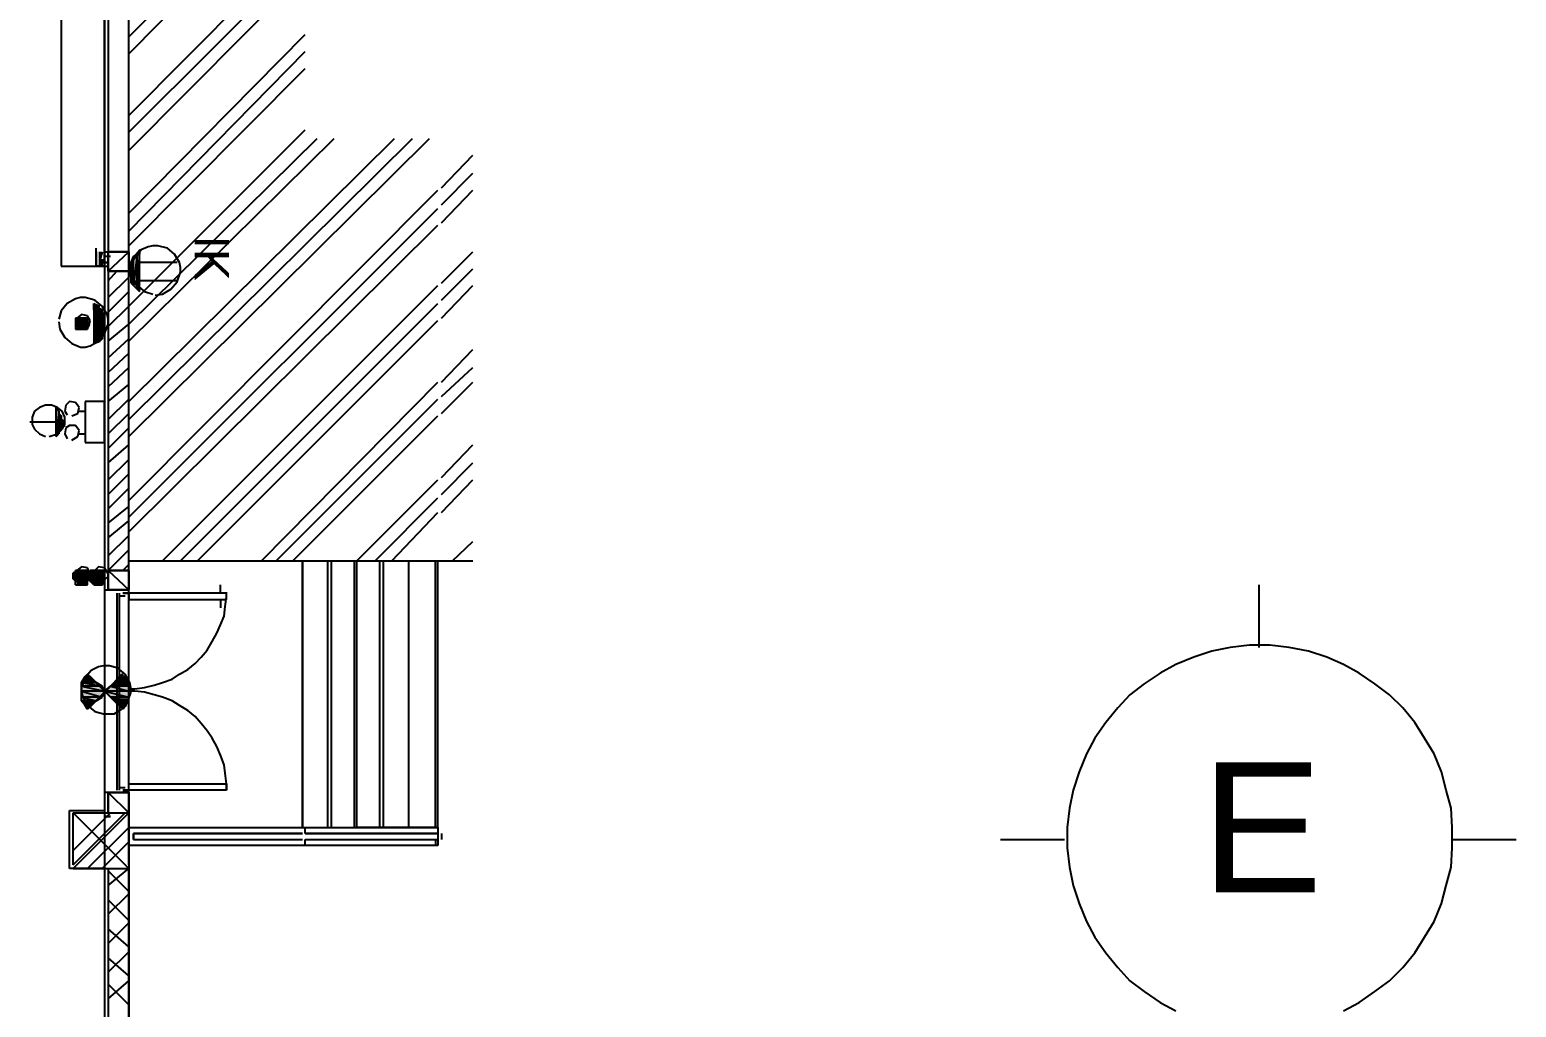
# Model space of a CAD drawing. Header units: millimetres. Extents: x 5 to 415, y 48 to 251.
# Drawn here: x 392.89 to 414.6, y 131.62 to 145.91 of the extents above; entities that cross this region are included whole.
import ezdxf

# ---------------------------------------------------------------- set-up
doc = ezdxf.new("R2010")
doc.units = ezdxf.units.MM
for name, color, linetype in [('H', 7, 'Continuous'), ('P', 7, 'Continuous'), ('T', 7, 'Continuous')]:
    doc.layers.add(name, color=color, linetype=linetype)

msp = doc.modelspace()

# ---------------------------------------------------------------- hatches: boundary and pattern name
at = {"layer": 'H', "linetype": 'Continuous'}
for points in [[(394.511, 142.081), (394.458, 142.117), (394.458, 142.628), (394.511, 142.663), (394.511, 142.081)], [(394.37, 142.275), (394.335, 142.328), (394.335, 142.416), (394.37, 142.452), (394.37, 142.275)], [(394.423, 142.152), (394.37, 142.205), (394.37, 142.487), (394.423, 142.575), (394.423, 142.152)], [(394.458, 142.117), (394.423, 142.152), (394.423, 142.575), (394.458, 142.628), (394.458, 142.117)], [(393.947, 141.817), (393.823, 141.852), (393.823, 141.905), (393.912, 141.852), (393.947, 141.817)], [(393.823, 141.817), (393.823, 141.852), (393.947, 141.817), (393.823, 141.817)], [(393.823, 141.781), (393.823, 141.817), (393.947, 141.817), (393.947, 141.781), (393.823, 141.781)], [(393.577, 141.64), (393.577, 141.693), (393.735, 141.693), (393.735, 141.64), (393.577, 141.64)], [(393.577, 141.605), (393.577, 141.64), (393.735, 141.64), (393.735, 141.605), (393.577, 141.605)], [(393.577, 141.57), (393.577, 141.605), (393.735, 141.605), (393.735, 141.57), (393.577, 141.57)], [(393.577, 141.517), (393.577, 141.57), (393.735, 141.57), (393.735, 141.517), (393.577, 141.517)], [(393.823, 141.693), (393.823, 141.781), (393.947, 141.781), (394, 141.693), (393.823, 141.693)], [(393.823, 141.64), (393.823, 141.693), (394, 141.693), (394, 141.64), (393.823, 141.64)], [(393.823, 141.57), (393.823, 141.64), (394, 141.64), (394, 141.57), (393.823, 141.57)], [(393.823, 141.517), (393.823, 141.57), (394, 141.57), (394, 141.517), (393.823, 141.517)], [(393.823, 141.429), (393.823, 141.517), (394, 141.517), (393.947, 141.429), (393.823, 141.429)], [(393.823, 141.393), (393.823, 141.429), (393.947, 141.429), (393.947, 141.393), (393.823, 141.393)], [(393.823, 141.358), (393.823, 141.393), (393.947, 141.393), (393.912, 141.358), (393.823, 141.358)], [(393.823, 141.305), (393.823, 141.358), (393.912, 141.358), (393.823, 141.305)], [(393.277, 139.965), (393.277, 140.37), (393.312, 140.335), (393.312, 140), (393.277, 139.965)], [(393.312, 140.035), (393.312, 140.3), (393.365, 140.247), (393.365, 140.088), (393.312, 140.035)], [(393.365, 140.088), (393.365, 140.212), (393.4, 140.159), (393.4, 140.123), (393.365, 140.088)], [(393.524, 137.918), (393.524, 137.971), (393.788, 137.971), (393.788, 137.918), (393.524, 137.918)], [(393.524, 137.883), (393.524, 137.918), (393.788, 137.918), (393.788, 137.883), (393.524, 137.883)], [(393.577, 137.848), (393.524, 137.883), (393.788, 137.883), (393.735, 137.848), (393.577, 137.848)], [(393.577, 137.971), (393.577, 138.007), (393.735, 138.007), (393.735, 137.971), (393.577, 137.971)], [(393.788, 137.971), (393.788, 138.007), (394, 138.007), (394, 137.971), (393.788, 137.971)], [(393.788, 137.918), (393.788, 137.971), (394, 137.971), (394, 137.918), (393.788, 137.918)], [(393.788, 137.883), (393.788, 137.918), (394, 137.918), (394, 137.883), (393.788, 137.883)], [(393.788, 137.848), (393.788, 137.883), (394, 137.883), (394, 137.848), (393.788, 137.848)], [(393.577, 137.795), (393.577, 137.848), (393.735, 137.848), (393.735, 137.795), (393.577, 137.795)], [(393.823, 137.795), (393.788, 137.848), (394, 137.848), (393.947, 137.795), (393.823, 137.795)], [(393.665, 136.349), (393.7, 136.437), (393.788, 136.437), (393.876, 136.349), (393.665, 136.349)], [(393.7, 136.437), (393.735, 136.49), (393.788, 136.437), (393.7, 136.437)], [(394.123, 136.349), (394.212, 136.437), (394.3, 136.437), (394.335, 136.349), (394.123, 136.349)], [(394.212, 136.437), (394.247, 136.49), (394.3, 136.437), (394.212, 136.437)], [(393.665, 136.313), (393.665, 136.349), (393.876, 136.349), (393.947, 136.313), (393.665, 136.313)], [(393.665, 136.225), (393.665, 136.313), (393.947, 136.313), (394, 136.225), (393.665, 136.225)], [(393.665, 136.137), (393.665, 136.225), (394, 136.225), (393.947, 136.137), (393.665, 136.137)], [(394, 136.225), (394.088, 136.313), (394.335, 136.313), (394.335, 136.225), (394, 136.225)], [(394.088, 136.137), (394, 136.225), (394.335, 136.225), (394.335, 136.137), (394.088, 136.137)], [(394.088, 136.313), (394.123, 136.349), (394.335, 136.349), (394.335, 136.313), (394.088, 136.313)], [(393.665, 136.102), (393.665, 136.137), (393.947, 136.137), (393.876, 136.102), (393.665, 136.102)], [(393.7, 136.013), (393.665, 136.102), (393.876, 136.102), (393.788, 136.013), (393.7, 136.013)], [(393.735, 135.978), (393.7, 136.013), (393.788, 136.013), (393.735, 135.978)], [(394.123, 136.102), (394.088, 136.137), (394.335, 136.137), (394.335, 136.102), (394.123, 136.102)], [(394.247, 135.978), (394.123, 136.102), (394.3, 136.013), (394.247, 135.978)], [(394.3, 136.013), (394.123, 136.102), (394.335, 136.102), (394.3, 136.013)]]:
    msp.add_hatch(color=256, dxfattribs=at).paths.add_polyline_path(points)

# ---------------------------------------------------------------- linework, layer by layer
at = {"layer": 'P'}
for points in [[(393.982, 218.793), (393.982, 124.46)], [(394.335, 145.803), (398.851, 150.336)], [(394.335, 145.556), (398.851, 150.125)], [(393.982, 142.628), (393.982, 148.978)], [(394.035, 148.978), (394.035, 142.628)], [(394.335, 142.663), (394.335, 148.943)], [(393.347, 147.743), (393.347, 142.452)], [(394.335, 144.657), (396.91, 147.249)], [(394.335, 144.41), (396.91, 146.985)], [(394.335, 144.145), (396.91, 146.738)], [(394.335, 143.228), (396.91, 145.838)], [(394.335, 142.963), (396.91, 145.591)], [(394.335, 142.752), (396.91, 145.344)], [(394.335, 141.87), (396.91, 144.445)], [(394.335, 141.605), (397.087, 144.321)], [(394.335, 140.212), (398.48, 144.321)], [(394.335, 141.358), (397.334, 144.321)], [(394.335, 139.965), (398.727, 144.321)], [(394.335, 140.476), (398.216, 144.321)], [(398.903, 143.598), (399.362, 144.074)], [(398.903, 143.351), (399.362, 143.81)], [(394.335, 139.03), (398.851, 143.563)], [(398.903, 143.087), (399.362, 143.563)], [(394.335, 138.783), (398.851, 143.298)], [(394.335, 138.571), (398.851, 143.051)], [(393.859, 142.452), (393.859, 142.716)], [(393.859, 142.663), (393.859, 142.452)], [(393.859, 142.452), (393.859, 142.663)], [(393.859, 142.452), (393.859, 142.663)], [(393.912, 142.663), (393.912, 142.54)], [(393.912, 142.54), (393.912, 142.663)], [(393.947, 142.663), (393.912, 142.54)], [(393.982, 142.716), (393.982, 142.628)], [(393.982, 142.663), (393.982, 137.724)], [(393.982, 142.663), (394.335, 142.663)], [(394.035, 142.381), (394.035, 142.663)], [(394.035, 142.381), (394.335, 142.663)], [(394.335, 142.663), (394.035, 142.663)], [(394.035, 142.663), (394.035, 142.381)], [(394.335, 142.663), (394.035, 142.663)], [(394.035, 142.381), (394.035, 142.663)], [(394.335, 137.724), (394.335, 142.663)], [(394.335, 142.663), (394.335, 142.381)], [(394.335, 142.381), (394.335, 142.663)], [(394.335, 142.663), (394.335, 142.381)], [(394.494, 142.681), (394.406, 142.575)], [(394.494, 142.681), (394.406, 142.575)], [(394.529, 142.699), (394.441, 142.61)], [(394.494, 142.663), (394.458, 142.117)], [(394.494, 142.663), (394.458, 142.117)], [(394.458, 142.628), (394.494, 142.663)], [(394.617, 142.734), (394.494, 142.681)], [(394.617, 142.734), (394.494, 142.681)], [(394.494, 142.081), (394.494, 142.663)], [(394.494, 142.081), (394.494, 142.663)], [(394.688, 142.752), (394.617, 142.734)], [(394.688, 142.752), (394.617, 142.734)], [(394.758, 142.752), (394.688, 142.752)], [(394.758, 142.752), (394.688, 142.752)], [(394.899, 142.716), (394.758, 142.752)], [(394.899, 142.716), (394.758, 142.752)], [(395.005, 142.628), (394.899, 142.716)], [(395.005, 142.628), (394.899, 142.716)], [(398.903, 142.205), (399.362, 142.663)], [(393.347, 142.452), (394.035, 142.452)], [(393.982, 142.452), (393.859, 142.452)], [(393.859, 142.452), (393.982, 142.452)], [(393.912, 142.593), (393.912, 142.452)], [(393.912, 142.452), (393.912, 142.593)], [(393.982, 142.54), (393.912, 142.54)], [(393.912, 142.54), (393.982, 142.54)], [(393.947, 142.452), (393.947, 142.54)], [(393.947, 142.54), (393.947, 142.452)], [(393.947, 142.505), (394.035, 142.505)], [(394.035, 142.505), (393.947, 142.505)], [(393.982, 142.628), (393.982, 142.54)], [(393.982, 142.54), (393.982, 142.628)], [(394.07, 142.593), (393.982, 142.593)], [(394.035, 142.628), (394.035, 142.505)], [(394.035, 142.505), (394.035, 142.628)], [(394.37, 142.452), (394.335, 142.328)], [(394.37, 142.452), (394.335, 142.328)], [(394.335, 142.416), (394.37, 142.452)], [(394.406, 142.593), (394.37, 142.205)], [(394.406, 142.593), (394.37, 142.205)], [(394.37, 142.505), (394.406, 142.593)], [(394.406, 142.575), (394.37, 142.434)], [(394.406, 142.575), (394.37, 142.434)], [(394.388, 142.522), (394.37, 142.434)], [(394.37, 142.205), (394.37, 142.505)], [(394.37, 142.205), (394.37, 142.505)], [(394.37, 142.505), (394.37, 142.293)], [(394.37, 142.505), (394.37, 142.293)], [(394.37, 142.452), (394.37, 142.505)], [(394.37, 142.293), (394.37, 142.452)], [(394.37, 142.293), (394.37, 142.452)], [(394.441, 142.61), (394.388, 142.522)], [(394.458, 142.628), (394.406, 142.169)], [(394.458, 142.628), (394.406, 142.169)], [(394.406, 142.593), (394.458, 142.628)], [(394.406, 142.169), (394.406, 142.593)], [(394.406, 142.169), (394.406, 142.593)], [(394.458, 142.117), (394.458, 142.628)], [(394.458, 142.117), (394.458, 142.628)], [(395.041, 142.505), (394.494, 142.505)], [(395.076, 142.505), (395.005, 142.628)], [(395.076, 142.505), (395.005, 142.628)], [(395.093, 142.434), (395.076, 142.505)], [(395.093, 142.434), (395.076, 142.505)], [(394.035, 142.24), (394.159, 142.381)], [(394.335, 142.381), (394.035, 142.381)], [(394.035, 142.381), (394.035, 138.007)], [(394.035, 142.381), (394.335, 142.381)], [(394.335, 142.381), (394.035, 142.381)], [(394.035, 141.993), (394.335, 142.293)], [(394.335, 142.328), (394.335, 142.416)], [(394.335, 138.007), (394.335, 142.381)], [(394.335, 142.328), (394.37, 142.293)], [(394.37, 142.434), (394.37, 142.363)], [(394.37, 142.434), (394.37, 142.363)], [(394.37, 142.434), (394.37, 142.346)], [(394.37, 142.363), (394.388, 142.293)], [(394.37, 142.363), (394.388, 142.293)], [(394.37, 142.346), (394.388, 142.258)], [(394.37, 142.293), (394.37, 142.205)], [(394.388, 142.293), (394.458, 142.169)], [(394.388, 142.293), (394.458, 142.169)], [(394.388, 142.258), (394.441, 142.187)], [(395.041, 142.24), (394.494, 142.24)], [(394.952, 142.117), (395.041, 142.222)], [(394.952, 142.117), (395.041, 142.222)], [(395.041, 142.222), (395.093, 142.363)], [(395.041, 142.222), (395.093, 142.363)], [(395.093, 142.363), (395.093, 142.434)], [(395.093, 142.363), (395.093, 142.434)], [(398.903, 141.958), (399.362, 142.416)], [(394.035, 141.781), (394.335, 142.081)], [(394.37, 142.205), (394.406, 142.169)], [(394.406, 142.169), (394.458, 142.117)], [(394.441, 142.187), (394.494, 142.117)], [(394.458, 142.169), (394.564, 142.081)], [(394.458, 142.169), (394.564, 142.081)], [(394.458, 142.117), (394.494, 142.081)], [(394.564, 142.081), (394.688, 142.046)], [(394.564, 142.081), (394.688, 142.046)], [(394.723, 142.028), (394.829, 142.046)], [(394.723, 142.028), (394.829, 142.046)], [(394.829, 138.148), (398.851, 142.169)], [(394.829, 142.046), (394.952, 142.117)], [(394.829, 142.046), (394.952, 142.117)], [(398.903, 141.693), (399.362, 142.169)], [(393.347, 141.799), (393.312, 141.676)], [(393.435, 141.905), (393.347, 141.799)], [(393.559, 141.975), (393.435, 141.905)], [(393.629, 141.993), (393.559, 141.975)], [(393.7, 141.993), (393.629, 141.993)], [(393.841, 141.958), (393.7, 141.993)], [(393.823, 141.87), (393.823, 141.905)], [(393.823, 141.905), (393.912, 141.87)], [(393.823, 141.905), (393.823, 141.323)], [(393.947, 141.817), (393.823, 141.87)], [(393.823, 141.87), (393.947, 141.817)], [(393.912, 141.87), (393.823, 141.87)], [(393.823, 141.817), (393.823, 141.87)], [(393.823, 141.87), (393.947, 141.817)], [(393.947, 141.781), (393.823, 141.817)], [(393.823, 141.817), (393.823, 141.781)], [(393.947, 141.781), (393.823, 141.817)], [(393.823, 141.817), (393.947, 141.817)], [(393.947, 141.817), (393.823, 141.817)], [(393.947, 141.87), (393.841, 141.958)], [(394.018, 141.746), (393.947, 141.87)], [(393.947, 141.817), (393.947, 141.781)], [(394.035, 141.57), (394.335, 141.87)], [(395.093, 138.148), (398.851, 141.905)], [(393.312, 141.64), (393.33, 141.534)], [(393.735, 141.658), (393.559, 141.693)], [(393.559, 141.693), (393.559, 141.658)], [(393.735, 141.658), (393.559, 141.693)], [(393.559, 141.693), (393.735, 141.693)], [(393.559, 141.693), (393.735, 141.693)], [(393.612, 141.693), (393.559, 141.693)], [(393.735, 141.605), (393.559, 141.658)], [(393.559, 141.658), (393.559, 141.605)], [(393.735, 141.605), (393.559, 141.658)], [(393.559, 141.658), (393.735, 141.658)], [(393.559, 141.658), (393.735, 141.658)], [(393.735, 141.658), (393.559, 141.658)], [(393.559, 141.658), (393.559, 141.658)], [(393.735, 141.658), (393.559, 141.658)], [(393.559, 141.658), (393.559, 141.658)], [(393.559, 141.658), (393.735, 141.658)], [(393.559, 141.658), (393.735, 141.658)], [(393.735, 141.658), (393.559, 141.658)], [(393.559, 141.658), (393.735, 141.658)], [(393.735, 141.658), (393.559, 141.658)], [(393.559, 141.658), (393.559, 141.658)], [(393.559, 141.658), (393.735, 141.658)], [(393.559, 141.64), (393.612, 141.552)], [(393.735, 141.57), (393.559, 141.605)], [(393.559, 141.605), (393.559, 141.57)], [(393.735, 141.57), (393.559, 141.605)], [(393.559, 141.605), (393.735, 141.605)], [(393.559, 141.605), (393.735, 141.605)], [(393.735, 141.605), (393.559, 141.605)], [(393.559, 141.605), (393.559, 141.605)], [(393.735, 141.605), (393.559, 141.605)], [(393.559, 141.605), (393.559, 141.605)], [(393.559, 141.605), (393.735, 141.605)], [(393.559, 141.605), (393.735, 141.605)], [(393.735, 141.534), (393.559, 141.57)], [(393.559, 141.57), (393.559, 141.534)], [(393.735, 141.534), (393.559, 141.57)], [(393.559, 141.57), (393.735, 141.57)], [(393.559, 141.57), (393.735, 141.57)], [(393.735, 141.57), (393.559, 141.57)], [(393.559, 141.57), (393.559, 141.57)], [(393.735, 141.57), (393.559, 141.57)], [(393.559, 141.57), (393.559, 141.57)], [(393.559, 141.57), (393.735, 141.57)], [(393.559, 141.57), (393.735, 141.57)], [(393.735, 141.57), (393.559, 141.57)], [(393.559, 141.57), (393.735, 141.57)], [(393.735, 141.57), (393.559, 141.57)], [(393.559, 141.57), (393.559, 141.57)], [(393.559, 141.57), (393.735, 141.57)], [(393.647, 141.746), (393.577, 141.693)], [(393.735, 141.693), (393.612, 141.693)], [(393.735, 141.693), (393.612, 141.693)], [(393.612, 141.693), (393.7, 141.693)], [(393.612, 141.693), (393.7, 141.693)], [(393.7, 141.693), (393.612, 141.693)], [(393.612, 141.693), (393.612, 141.693)], [(393.7, 141.693), (393.612, 141.693)], [(393.612, 141.693), (393.612, 141.693)], [(393.612, 141.693), (393.7, 141.693)], [(393.612, 141.693), (393.7, 141.693)], [(393.647, 141.693), (393.612, 141.693)], [(393.735, 141.728), (393.647, 141.746)], [(393.7, 141.693), (393.647, 141.693)], [(393.7, 141.693), (393.647, 141.693)], [(393.647, 141.693), (393.7, 141.693)], [(393.647, 141.693), (393.647, 141.693)], [(393.647, 141.693), (393.647, 141.693)], [(393.7, 141.693), (393.735, 141.693)], [(393.7, 141.534), (393.753, 141.57)], [(393.771, 141.658), (393.735, 141.728)], [(393.735, 141.693), (393.735, 141.658)], [(393.735, 141.658), (393.735, 141.605)], [(393.735, 141.605), (393.735, 141.57)], [(393.735, 141.57), (393.735, 141.534)], [(393.753, 141.57), (393.771, 141.658)], [(393.982, 141.693), (393.823, 141.781)], [(393.823, 141.781), (393.823, 141.693)], [(393.982, 141.693), (393.823, 141.781)], [(393.823, 141.781), (393.947, 141.781)], [(393.823, 141.781), (393.947, 141.781)], [(393.982, 141.658), (393.823, 141.693)], [(393.823, 141.693), (393.823, 141.658)], [(393.982, 141.658), (393.823, 141.693)], [(393.823, 141.693), (393.982, 141.693)], [(393.823, 141.693), (393.982, 141.693)], [(393.982, 141.57), (393.823, 141.658)], [(393.823, 141.658), (393.823, 141.57)], [(393.982, 141.57), (393.823, 141.658)], [(393.823, 141.658), (393.982, 141.658)], [(393.823, 141.658), (393.982, 141.658)], [(393.982, 141.534), (393.823, 141.57)], [(393.823, 141.57), (393.823, 141.534)], [(393.982, 141.534), (393.823, 141.57)], [(393.823, 141.57), (393.982, 141.57)], [(393.823, 141.57), (393.982, 141.57)], [(393.947, 141.781), (393.982, 141.693)], [(393.982, 141.693), (393.982, 141.658)], [(393.982, 141.658), (393.982, 141.57)], [(393.982, 141.464), (394.035, 141.605)], [(393.982, 141.57), (393.982, 141.534)], [(394.035, 141.676), (394.018, 141.746)], [(394.035, 141.605), (394.035, 141.676)], [(394.035, 141.358), (394.335, 141.605)], [(395.34, 138.148), (398.851, 141.658)], [(393.33, 141.534), (393.4, 141.411)], [(393.4, 141.411), (393.506, 141.323)], [(393.7, 141.534), (393.559, 141.534)], [(393.559, 141.534), (393.612, 141.534)], [(393.7, 141.534), (393.559, 141.534)], [(393.559, 141.534), (393.735, 141.534)], [(393.559, 141.534), (393.735, 141.534)], [(393.612, 141.552), (393.7, 141.534)], [(393.612, 141.534), (393.612, 141.534)], [(393.612, 141.534), (393.612, 141.534)], [(393.612, 141.534), (393.7, 141.534)], [(393.7, 141.534), (393.612, 141.534)], [(393.612, 141.534), (393.612, 141.534)], [(393.7, 141.534), (393.612, 141.534)], [(393.612, 141.534), (393.612, 141.534)], [(393.612, 141.534), (393.7, 141.534)], [(393.612, 141.534), (393.7, 141.534)], [(393.647, 141.534), (393.647, 141.534)], [(393.647, 141.534), (393.647, 141.534)], [(393.647, 141.534), (393.7, 141.534)], [(393.7, 141.534), (393.647, 141.534)], [(393.735, 141.534), (393.7, 141.534)], [(393.771, 141.288), (393.894, 141.358)], [(393.947, 141.446), (393.823, 141.534)], [(393.823, 141.534), (393.823, 141.446)], [(393.947, 141.446), (393.823, 141.534)], [(393.823, 141.534), (393.982, 141.534)], [(393.823, 141.534), (393.982, 141.534)], [(393.947, 141.393), (393.823, 141.446)], [(393.823, 141.446), (393.823, 141.393)], [(393.947, 141.393), (393.823, 141.446)], [(393.823, 141.446), (393.947, 141.446)], [(393.823, 141.446), (393.947, 141.446)], [(393.912, 141.358), (393.823, 141.393)], [(393.823, 141.393), (393.823, 141.358)], [(393.912, 141.358), (393.823, 141.393)], [(393.823, 141.393), (393.947, 141.393)], [(393.823, 141.393), (393.947, 141.393)], [(393.823, 141.323), (393.912, 141.358)], [(393.912, 141.358), (393.823, 141.323)], [(393.823, 141.358), (393.912, 141.358)], [(393.894, 141.358), (393.982, 141.464)], [(393.947, 141.393), (393.912, 141.358)], [(393.982, 141.534), (393.947, 141.446)], [(393.947, 141.446), (393.947, 141.393)], [(394.035, 141.111), (394.335, 141.393)], [(393.506, 141.323), (393.629, 141.27)], [(393.629, 141.27), (393.7, 141.27)], [(393.7, 141.27), (393.771, 141.288)], [(394.035, 140.899), (394.335, 141.182)], [(398.903, 140.758), (399.362, 141.235)], [(394.035, 140.688), (394.335, 140.97)], [(398.903, 140.547), (399.362, 140.97)], [(394.035, 140.476), (394.335, 140.723)], [(396.275, 138.148), (398.851, 140.758)], [(398.903, 140.3), (399.362, 140.758)], [(394.035, 140.212), (394.335, 140.511)], [(396.487, 138.148), (398.851, 140.511)], [(392.959, 140.335), (392.924, 140.247)], [(392.959, 140.335), (392.924, 140.247)], [(393.03, 140.388), (392.959, 140.335)], [(393.03, 140.388), (392.959, 140.335)], [(393.118, 140.423), (393.03, 140.388)], [(393.118, 140.423), (393.03, 140.388)], [(393.206, 140.423), (393.118, 140.423)], [(393.206, 140.423), (393.118, 140.423)], [(393.294, 140.388), (393.206, 140.423)], [(393.294, 140.388), (393.206, 140.423)], [(393.277, 139.965), (393.277, 140.388)], [(393.277, 140.388), (393.312, 140.335)], [(393.312, 140.335), (393.277, 139.965)], [(393.312, 140.335), (393.277, 139.965)], [(393.365, 140.335), (393.294, 140.388)], [(393.365, 140.335), (393.294, 140.388)], [(393.312, 140), (393.312, 140.335)], [(393.312, 140.335), (393.312, 140.3)], [(393.312, 140), (393.312, 140.335)], [(393.312, 140.053), (393.312, 140.3)], [(393.312, 140.3), (393.347, 140.264)], [(393.312, 140.053), (393.312, 140.3)], [(393.312, 140.3), (393.312, 140)], [(393.312, 140.3), (393.312, 140)], [(393.4, 140.247), (393.365, 140.335)], [(393.4, 140.247), (393.365, 140.335)], [(393.418, 140.423), (393.4, 140.335)], [(393.4, 140.335), (393.435, 140.282)], [(393.471, 140.476), (393.418, 140.423)], [(393.559, 140.458), (393.471, 140.476)], [(393.506, 140.264), (393.594, 140.3)], [(393.612, 140.388), (393.559, 140.458)], [(393.594, 140.3), (393.612, 140.388)], [(393.612, 140.335), (393.7, 140.335)], [(393.7, 140.476), (393.7, 139.876)], [(393.982, 140.476), (393.7, 140.476)], [(393.982, 139.876), (393.982, 140.476)], [(394.035, 140), (394.335, 140.3)], [(392.889, 140.176), (393.4, 140.176)], [(392.924, 140.247), (392.924, 140.141)], [(392.924, 140.247), (392.924, 140.141)], [(392.924, 140.141), (392.959, 140.07)], [(392.924, 140.141), (392.959, 140.07)], [(392.959, 140.07), (393.03, 140)], [(392.959, 140.07), (393.03, 140)], [(393.294, 140), (393.365, 140.07)], [(393.294, 140), (393.365, 140.07)], [(393.347, 140.264), (393.312, 140.053)], [(393.347, 140.264), (393.312, 140.053)], [(393.312, 140.053), (393.347, 140.088)], [(393.312, 140), (393.312, 140.053)], [(393.347, 140.212), (393.347, 140.264)], [(393.347, 140.264), (393.347, 140.088)], [(393.347, 140.088), (393.347, 140.264)], [(393.347, 140.088), (393.347, 140.212)], [(393.347, 140.212), (393.4, 140.176)], [(393.347, 140.088), (393.347, 140.212)], [(393.347, 140.212), (393.347, 140.088)], [(393.347, 140.088), (393.347, 140.212)], [(393.4, 140.176), (393.347, 140.088)], [(393.4, 140.123), (393.347, 140.088)], [(393.347, 140.088), (393.4, 140.123)], [(393.347, 140.088), (393.347, 140.088)], [(393.365, 140.07), (393.4, 140.141)], [(393.365, 140.07), (393.4, 140.141)], [(393.4, 140.141), (393.4, 140.247)], [(393.4, 140.141), (393.4, 140.247)], [(393.418, 140.088), (393.4, 140)], [(393.471, 140.123), (393.418, 140.088)], [(393.559, 140.123), (393.471, 140.123)], [(393.612, 140.053), (393.559, 140.123)], [(393.594, 139.965), (393.612, 140.053)], [(394.035, 139.788), (394.335, 140.088)], [(396.734, 138.148), (398.851, 140.264)], [(393.03, 140), (393.118, 139.965)], [(393.03, 140), (393.118, 139.965)], [(393.171, 139.965), (393.294, 140)], [(393.171, 139.965), (393.294, 140)], [(393.277, 139.965), (393.312, 140)], [(393.4, 140), (393.435, 139.929)], [(393.506, 139.912), (393.594, 139.965)], [(393.612, 140), (393.7, 140)], [(393.7, 139.876), (393.982, 139.876)], [(394.035, 139.577), (394.335, 139.841)], [(398.903, 139.365), (399.362, 139.841)], [(394.035, 139.33), (394.335, 139.629)], [(394.035, 139.118), (394.335, 139.418)], [(398.903, 139.118), (399.362, 139.577)], [(394.035, 138.906), (394.335, 139.206)], [(397.669, 138.148), (398.851, 139.33)], [(398.903, 138.853), (399.362, 139.33)], [(397.933, 138.148), (398.851, 139.065)], [(394.035, 138.695), (394.335, 138.942)], [(398.18, 138.148), (398.851, 138.853)], [(394.035, 138.483), (394.335, 138.73)], [(394.035, 138.218), (394.335, 138.518)], [(399.062, 138.148), (399.362, 138.43)], [(394.035, 138.007), (394.335, 138.307)], [(394.247, 138.007), (394.335, 138.095)], [(394.335, 138.148), (399.362, 138.148)], [(396.875, 138.148), (396.875, 134.25)], [(396.875, 134.25), (396.875, 138.148)], [(397.245, 134.25), (397.245, 138.148)], [(397.298, 134.25), (397.298, 138.148)], [(397.633, 134.25), (397.633, 138.148)], [(397.669, 134.25), (397.669, 138.148)], [(398.004, 134.25), (398.004, 138.148)], [(398.057, 134.25), (398.057, 138.148)], [(398.427, 134.25), (398.427, 138.148)], [(398.427, 134.25), (398.427, 138.148)], [(398.815, 134.25), (398.815, 138.148)], [(398.851, 134.25), (398.851, 138.148)], [(393.771, 137.971), (393.524, 137.971)], [(393.524, 137.971), (393.559, 137.971)], [(393.771, 137.971), (393.524, 137.971)], [(393.524, 137.971), (393.771, 137.936)], [(393.524, 137.971), (393.771, 137.936)], [(393.524, 137.936), (393.524, 137.971)], [(393.771, 137.936), (393.524, 137.936)], [(393.771, 137.936), (393.524, 137.936)], [(393.524, 137.936), (393.771, 137.936)], [(393.524, 137.936), (393.771, 137.936)], [(393.771, 137.936), (393.524, 137.936)], [(393.771, 137.936), (393.524, 137.936)], [(393.524, 137.936), (393.771, 137.883)], [(393.524, 137.936), (393.771, 137.883)], [(393.524, 137.883), (393.524, 137.936)], [(393.771, 137.883), (393.524, 137.883)], [(393.771, 137.883), (393.524, 137.883)], [(393.524, 137.883), (393.771, 137.883)], [(393.524, 137.883), (393.771, 137.883)], [(393.771, 137.883), (393.524, 137.883)], [(393.771, 137.883), (393.524, 137.883)], [(393.524, 137.883), (393.735, 137.848)], [(393.524, 137.883), (393.735, 137.848)], [(393.559, 137.848), (393.524, 137.883)], [(393.577, 138.007), (393.559, 137.936)], [(393.735, 138.007), (393.559, 138.007)], [(393.559, 138.007), (393.612, 138.007)], [(393.735, 138.007), (393.559, 138.007)], [(393.559, 138.007), (393.735, 138.007)], [(393.559, 138.007), (393.735, 138.007)], [(393.735, 138.007), (393.559, 138.007)], [(393.735, 138.007), (393.559, 138.007)], [(393.559, 138.007), (393.735, 137.971)], [(393.559, 138.007), (393.735, 137.971)], [(393.559, 137.971), (393.559, 138.007)], [(393.735, 137.971), (393.559, 137.971)], [(393.735, 137.971), (393.559, 137.971)], [(393.559, 137.971), (393.771, 137.971)], [(393.559, 137.971), (393.771, 137.971)], [(393.559, 137.936), (393.612, 137.866)], [(393.647, 138.06), (393.577, 138.007)], [(393.647, 138.007), (393.612, 138.007)], [(393.612, 138.007), (393.647, 138.007)], [(393.7, 138.007), (393.612, 138.007)], [(393.612, 138.007), (393.7, 138.007)], [(393.612, 138.007), (393.7, 138.007)], [(393.7, 138.007), (393.612, 138.007)], [(393.7, 138.007), (393.612, 138.007)], [(393.612, 138.007), (393.735, 138.007)], [(393.612, 138.007), (393.735, 138.007)], [(393.735, 138.042), (393.647, 138.06)], [(393.7, 138.007), (393.7, 138.007)], [(393.7, 138.007), (393.7, 138.007)], [(393.7, 138.007), (393.7, 138.007)], [(393.7, 138.007), (393.7, 138.007)], [(393.735, 138.007), (393.7, 138.007)], [(393.7, 137.848), (393.753, 137.901)], [(393.771, 137.954), (393.735, 138.042)], [(393.735, 138.007), (393.735, 138.007)], [(393.735, 138.007), (393.735, 138.007)], [(393.735, 137.971), (393.735, 138.007)], [(393.771, 137.971), (393.735, 137.971)], [(393.735, 137.848), (393.771, 137.883)], [(393.982, 138.007), (393.771, 138.007)], [(393.771, 138.007), (393.823, 138.007)], [(393.982, 138.007), (393.771, 138.007)], [(393.771, 138.007), (393.982, 137.971)], [(393.771, 138.007), (393.982, 137.971)], [(393.771, 137.971), (393.771, 138.007)], [(393.982, 137.971), (393.771, 137.971)], [(393.982, 137.971), (393.771, 137.971)], [(393.771, 137.971), (393.982, 137.971)], [(393.771, 137.971), (393.982, 137.971)], [(393.982, 137.971), (393.771, 137.971)], [(393.982, 137.971), (393.771, 137.971)], [(393.771, 137.971), (393.982, 137.936)], [(393.771, 137.971), (393.982, 137.936)], [(393.771, 137.936), (393.771, 137.971)], [(393.771, 137.936), (393.771, 137.971)], [(393.982, 137.936), (393.771, 137.936)], [(393.982, 137.936), (393.771, 137.936)], [(393.771, 137.936), (393.982, 137.936)], [(393.771, 137.936), (393.982, 137.936)], [(393.982, 137.936), (393.771, 137.936)], [(393.982, 137.936), (393.771, 137.936)], [(393.771, 137.936), (393.982, 137.883)], [(393.771, 137.936), (393.982, 137.883)], [(393.771, 137.883), (393.771, 137.936)], [(393.771, 137.936), (393.771, 137.936)], [(393.771, 137.936), (393.771, 137.936)], [(393.771, 137.883), (393.771, 137.936)], [(393.982, 137.883), (393.771, 137.883)], [(393.982, 137.883), (393.771, 137.883)], [(393.771, 137.883), (393.982, 137.883)], [(393.771, 137.883), (393.982, 137.883)], [(393.982, 137.883), (393.771, 137.883)], [(393.982, 137.883), (393.771, 137.883)], [(393.771, 137.883), (393.982, 137.848)], [(393.771, 137.883), (393.982, 137.848)], [(393.771, 137.848), (393.771, 137.883)], [(393.771, 137.883), (393.771, 137.883)], [(393.771, 137.883), (393.771, 137.883)], [(393.841, 138.007), (393.823, 137.936)], [(393.947, 138.007), (393.823, 138.007)], [(393.823, 138.007), (393.859, 138.007)], [(393.947, 138.007), (393.823, 138.007)], [(393.823, 138.007), (393.947, 138.007)], [(393.823, 138.007), (393.947, 138.007)], [(393.947, 138.007), (393.823, 138.007)], [(393.947, 138.007), (393.823, 138.007)], [(393.823, 138.007), (393.982, 138.007)], [(393.823, 138.007), (393.982, 138.007)], [(393.823, 137.936), (393.859, 137.866)], [(393.894, 138.06), (393.841, 138.007)], [(393.859, 138.007), (393.912, 138.007)], [(393.912, 138.007), (393.859, 138.007)], [(393.912, 138.007), (393.859, 138.007)], [(393.859, 138.007), (393.912, 138.007)], [(393.859, 138.007), (393.947, 138.007)], [(393.982, 138.042), (393.894, 138.06)], [(393.912, 138.007), (393.947, 138.007)], [(393.947, 138.007), (393.912, 138.007)], [(393.947, 138.007), (393.947, 138.007)], [(393.947, 138.007), (393.947, 138.007)], [(393.982, 138.007), (393.947, 138.007)], [(393.947, 137.848), (394.018, 137.901)], [(394.035, 137.954), (393.982, 138.042)], [(393.982, 137.971), (393.982, 138.007)], [(393.982, 137.971), (393.982, 137.971)], [(393.982, 137.971), (393.982, 137.971)], [(393.982, 137.936), (393.982, 137.971)], [(393.982, 137.936), (393.982, 137.936)], [(393.982, 137.936), (393.982, 137.936)], [(393.982, 137.883), (393.982, 137.936)], [(393.982, 137.883), (393.982, 137.883)], [(393.982, 137.883), (393.982, 137.883)], [(393.982, 137.848), (393.982, 137.883)], [(394.035, 137.724), (394.035, 138.007)], [(394.035, 138.007), (394.335, 138.007)], [(394.035, 138.007), (394.335, 137.724)], [(394.035, 137.724), (394.035, 138.007)], [(394.035, 138.007), (394.335, 138.007)], [(394.035, 138.007), (394.035, 137.724)], [(394.335, 138.007), (394.035, 138.007)], [(394.335, 138.007), (394.335, 137.724)], [(394.335, 138.007), (394.335, 137.724)], [(394.335, 137.724), (394.335, 138.007)], [(393.735, 137.848), (393.559, 137.848)], [(393.735, 137.848), (393.559, 137.848)], [(393.559, 137.848), (393.735, 137.848)], [(393.559, 137.848), (393.735, 137.848)], [(393.735, 137.848), (393.559, 137.848)], [(393.735, 137.848), (393.559, 137.848)], [(393.559, 137.848), (393.735, 137.795)], [(393.559, 137.848), (393.735, 137.795)], [(393.559, 137.795), (393.559, 137.848)], [(393.735, 137.795), (393.559, 137.795)], [(393.735, 137.795), (393.559, 137.795)], [(393.559, 137.795), (393.7, 137.795)], [(393.559, 137.795), (393.7, 137.795)], [(393.612, 137.795), (393.559, 137.795)], [(393.612, 137.866), (393.7, 137.848)], [(393.7, 137.795), (393.612, 137.795)], [(393.7, 137.795), (393.612, 137.795)], [(393.612, 137.795), (393.7, 137.795)], [(393.612, 137.795), (393.7, 137.795)], [(393.7, 137.795), (393.612, 137.795)], [(393.647, 137.795), (393.612, 137.795)], [(393.612, 137.795), (393.647, 137.795)], [(393.647, 137.795), (393.7, 137.795)], [(393.7, 137.795), (393.647, 137.795)], [(393.7, 137.795), (393.735, 137.795)], [(393.7, 137.795), (393.7, 137.795)], [(393.7, 137.795), (393.7, 137.795)], [(393.735, 137.848), (393.735, 137.848)], [(393.735, 137.848), (393.735, 137.848)], [(393.735, 137.795), (393.735, 137.848)], [(393.982, 137.848), (393.771, 137.848)], [(393.982, 137.848), (393.771, 137.848)], [(393.771, 137.848), (393.982, 137.848)], [(393.771, 137.848), (393.982, 137.848)], [(393.982, 137.848), (393.771, 137.848)], [(393.982, 137.848), (393.771, 137.848)], [(393.771, 137.848), (393.947, 137.795)], [(393.771, 137.848), (393.947, 137.795)], [(393.823, 137.795), (393.771, 137.848)], [(393.947, 137.795), (393.823, 137.795)], [(393.947, 137.795), (393.823, 137.795)], [(393.823, 137.795), (393.947, 137.795)], [(393.823, 137.795), (393.947, 137.795)], [(393.947, 137.795), (393.823, 137.795)], [(393.947, 137.795), (393.823, 137.795)], [(393.823, 137.795), (393.912, 137.795)], [(393.823, 137.795), (393.912, 137.795)], [(393.859, 137.795), (393.823, 137.795)], [(393.859, 137.866), (393.947, 137.848)], [(393.912, 137.795), (393.859, 137.795)], [(393.859, 137.795), (393.912, 137.795)], [(393.912, 137.795), (393.859, 137.795)], [(393.912, 137.795), (393.947, 137.795)], [(393.912, 137.795), (393.912, 137.795)], [(393.912, 137.795), (393.912, 137.795)], [(393.947, 137.795), (393.982, 137.848)], [(393.947, 137.795), (393.947, 137.795)], [(393.947, 137.795), (393.947, 137.795)], [(393.982, 137.848), (393.982, 137.848)], [(393.982, 137.848), (393.982, 137.848)], [(393.982, 137.724), (394.335, 137.724)], [(394.335, 137.724), (394.035, 137.724)], [(394.335, 137.724), (394.035, 137.724)], [(394.159, 137.724), (394.335, 137.724)], [(394.335, 137.724), (394.159, 137.724)], [(394.159, 137.672), (394.159, 134.796)], [(394.194, 137.672), (394.194, 134.796)], [(394.335, 137.672), (394.247, 137.672)], [(394.247, 137.672), (394.335, 137.672)], [(394.335, 134.761), (394.335, 137.724)], [(394.335, 134.761), (394.335, 137.724)], [(395.764, 137.672), (394.335, 137.672)], [(394.335, 137.672), (394.335, 137.583)], [(395.676, 137.672), (395.676, 137.795)], [(395.764, 137.619), (395.764, 137.689)], [(395.764, 137.583), (395.764, 137.672)], [(410.845, 136.878), (410.845, 137.795)], [(394.194, 137.636), (394.282, 137.636)], [(394.335, 137.583), (395.764, 137.583)], [(395.676, 137.583), (395.676, 137.46)], [(395.728, 137.336), (395.746, 137.478)], [(395.746, 137.478), (395.764, 137.619)], [(395.676, 137.213), (395.728, 137.336)], [(395.552, 136.966), (395.623, 137.089)], [(395.623, 137.089), (395.676, 137.213)], [(395.393, 136.737), (395.482, 136.843)], [(395.482, 136.843), (395.552, 136.966)], [(410.157, 136.825), (409.893, 136.737)], [(410.422, 136.878), (410.157, 136.825)], [(410.704, 136.913), (410.422, 136.878)], [(410.863, 136.913), (410.704, 136.913)], [(411.004, 136.913), (410.863, 136.913)], [(411.286, 136.878), (411.004, 136.913)], [(411.568, 136.825), (411.286, 136.878)], [(411.833, 136.737), (411.568, 136.825)], [(393.894, 136.596), (393.788, 136.543)], [(393.965, 136.613), (393.894, 136.596)], [(394.053, 136.613), (393.965, 136.613)], [(394.176, 136.578), (394.053, 136.613)], [(394.282, 136.49), (394.176, 136.578)], [(395.199, 136.56), (395.305, 136.648)], [(395.305, 136.648), (395.393, 136.737)], [(409.628, 136.631), (409.399, 136.507)], [(409.893, 136.737), (409.628, 136.631)], [(412.08, 136.631), (411.833, 136.737)], [(412.309, 136.507), (412.08, 136.631)], [(393.647, 136.366), (393.7, 136.454)], [(393.7, 136.437), (393.647, 136.296)], [(393.859, 136.366), (393.647, 136.366)], [(393.859, 136.366), (393.647, 136.366)], [(393.647, 136.366), (393.947, 136.313)], [(393.647, 136.366), (393.947, 136.313)], [(393.647, 136.313), (393.647, 136.366)], [(393.788, 136.543), (393.7, 136.437)], [(393.735, 136.49), (393.7, 136.454)], [(393.7, 136.454), (393.735, 136.49)], [(393.771, 136.454), (393.7, 136.454)], [(393.7, 136.454), (393.859, 136.366)], [(393.7, 136.454), (393.859, 136.366)], [(394.247, 135.978), (393.735, 136.49)], [(393.735, 135.978), (394.247, 136.49)], [(393.859, 136.366), (393.771, 136.454)], [(393.947, 136.313), (393.859, 136.366)], [(394.07, 136.313), (394.123, 136.366)], [(394.123, 136.366), (394.194, 136.454)], [(394.335, 136.366), (394.123, 136.366)], [(394.335, 136.366), (394.123, 136.366)], [(394.123, 136.366), (394.335, 136.313)], [(394.123, 136.366), (394.335, 136.313)], [(394.247, 136.49), (394.194, 136.454)], [(394.194, 136.454), (394.247, 136.49)], [(394.282, 136.454), (394.194, 136.454)], [(394.194, 136.454), (394.335, 136.366)], [(394.194, 136.454), (394.335, 136.366)], [(394.353, 136.366), (394.282, 136.49)], [(394.335, 136.366), (394.282, 136.454)], [(394.335, 136.313), (394.335, 136.366)], [(394.37, 136.26), (394.353, 136.366)], [(394.705, 136.331), (394.829, 136.366)], [(394.829, 136.366), (394.97, 136.419)], [(394.97, 136.419), (395.076, 136.49)], [(395.076, 136.49), (395.199, 136.56)], [(409.399, 136.507), (409.169, 136.349)], [(412.538, 136.349), (412.309, 136.507)], [(393.947, 136.313), (393.647, 136.313)], [(393.947, 136.313), (393.647, 136.313)], [(393.647, 136.313), (393.982, 136.243)], [(393.647, 136.313), (393.982, 136.243)], [(393.647, 136.243), (393.647, 136.313)], [(393.647, 136.296), (393.647, 136.225)], [(393.982, 136.243), (393.647, 136.243)], [(393.982, 136.243), (393.647, 136.243)], [(393.647, 136.243), (393.947, 136.155)], [(393.647, 136.243), (393.947, 136.155)], [(393.647, 136.155), (393.647, 136.243)], [(393.647, 136.225), (393.665, 136.155)], [(393.947, 136.155), (393.647, 136.155)], [(393.947, 136.155), (393.647, 136.155)], [(393.647, 136.155), (393.859, 136.102)], [(393.647, 136.155), (393.859, 136.102)], [(393.647, 136.102), (393.647, 136.155)], [(393.665, 136.155), (393.735, 136.031)], [(393.859, 136.102), (393.947, 136.155)], [(393.982, 136.243), (393.947, 136.313)], [(393.947, 136.155), (393.982, 136.243)], [(393.982, 136.243), (394.07, 136.313)], [(394.335, 136.243), (393.982, 136.243)], [(394.335, 136.243), (393.982, 136.243)], [(393.982, 136.243), (394.335, 136.155)], [(393.982, 136.243), (394.335, 136.155)], [(394.07, 136.155), (393.982, 136.243)], [(394.335, 136.313), (394.07, 136.313)], [(394.335, 136.313), (394.07, 136.313)], [(394.07, 136.313), (394.335, 136.243)], [(394.07, 136.313), (394.335, 136.243)], [(394.335, 136.155), (394.07, 136.155)], [(394.335, 136.155), (394.07, 136.155)], [(394.07, 136.155), (394.335, 136.102)], [(394.07, 136.155), (394.335, 136.102)], [(394.123, 136.102), (394.07, 136.155)], [(394.317, 136.084), (394.37, 136.225)], [(394.335, 136.243), (394.335, 136.313)], [(394.335, 136.155), (394.335, 136.243)], [(394.335, 136.102), (394.335, 136.155)], [(394.353, 136.278), (394.423, 136.278)], [(394.423, 136.243), (394.353, 136.243)], [(394.423, 136.278), (394.564, 136.296)], [(394.564, 136.225), (394.423, 136.243)], [(394.564, 136.296), (394.705, 136.331)], [(394.705, 136.19), (394.564, 136.225)], [(394.829, 136.155), (394.705, 136.19)], [(394.97, 136.102), (394.829, 136.155)], [(408.958, 136.19), (408.781, 135.996)], [(409.169, 136.349), (408.958, 136.19)], [(412.75, 136.19), (412.538, 136.349)], [(412.944, 135.996), (412.75, 136.19)], [(393.859, 136.102), (393.647, 136.102)], [(393.859, 136.102), (393.647, 136.102)], [(393.647, 136.102), (393.771, 136.031)], [(393.647, 136.102), (393.771, 136.031)], [(393.7, 136.031), (393.647, 136.102)], [(393.7, 136.031), (393.771, 136.031)], [(393.735, 135.978), (393.7, 136.031)], [(393.771, 136.031), (393.7, 136.031)], [(393.735, 136.031), (393.841, 135.943)], [(393.771, 136.031), (393.735, 135.978)], [(393.771, 136.031), (393.859, 136.102)], [(393.841, 135.943), (393.965, 135.908)], [(394.335, 136.102), (394.123, 136.102)], [(394.123, 136.102), (394.194, 136.031)], [(394.282, 136.031), (394.123, 136.102)], [(394.123, 136.102), (394.335, 136.102)], [(394.282, 136.031), (394.123, 136.102)], [(394.123, 135.908), (394.229, 135.978)], [(394.194, 136.031), (394.282, 136.031)], [(394.194, 136.031), (394.282, 136.031)], [(394.247, 135.978), (394.194, 136.031)], [(394.229, 135.978), (394.317, 136.084)], [(394.282, 136.031), (394.247, 135.978)], [(394.335, 136.102), (394.282, 136.031)], [(395.076, 136.031), (394.97, 136.102)], [(395.199, 135.961), (395.076, 136.031)], [(395.305, 135.872), (395.199, 135.961)], [(408.781, 135.996), (408.605, 135.784)], [(413.12, 135.784), (412.944, 135.996)], [(393.965, 135.908), (394.053, 135.908)], [(394.053, 135.908), (394.123, 135.908)], [(395.393, 135.767), (395.305, 135.872)], [(395.482, 135.661), (395.393, 135.767)], [(408.605, 135.784), (408.446, 135.555)], [(413.262, 135.555), (413.12, 135.784)], [(395.552, 135.555), (395.482, 135.661)], [(395.623, 135.431), (395.552, 135.555)], [(408.446, 135.555), (408.323, 135.326)], [(413.403, 135.326), (413.262, 135.555)], [(395.676, 135.308), (395.623, 135.431)], [(395.728, 135.167), (395.676, 135.308)], [(408.323, 135.326), (408.217, 135.061)], [(413.508, 135.061), (413.403, 135.326)], [(395.746, 135.043), (395.728, 135.167)], [(408.217, 135.061), (408.129, 134.796)], [(413.579, 134.796), (413.508, 135.061)], [(394.335, 134.885), (395.764, 134.885)], [(394.335, 134.796), (394.335, 134.885)], [(395.764, 134.885), (395.746, 135.043)], [(395.764, 134.885), (395.764, 134.796)], [(395.764, 134.814), (395.764, 134.885)], [(393.982, 134.761), (393.982, 134.461)], [(394.335, 134.761), (393.982, 134.761)], [(394.035, 134.461), (394.035, 134.761)], [(394.035, 134.761), (394.335, 134.461)], [(394.035, 134.461), (394.035, 134.761)], [(394.035, 134.761), (394.335, 134.761)], [(394.035, 134.761), (394.335, 134.761)], [(394.035, 134.761), (394.035, 134.461)], [(394.159, 134.761), (394.335, 134.761)], [(394.335, 134.761), (394.159, 134.761)], [(394.194, 134.832), (394.282, 134.832)], [(394.335, 134.796), (394.247, 134.796)], [(394.247, 134.796), (394.335, 134.796)], [(395.764, 134.796), (394.335, 134.796)], [(394.335, 134.461), (394.335, 134.761)], [(394.335, 134.761), (394.335, 134.461)], [(394.335, 134.761), (394.335, 134.461)], [(394.335, 134.461), (394.335, 134.761)], [(408.129, 134.796), (408.076, 134.532)], [(413.65, 134.532), (413.579, 134.796)], [(393.471, 133.65), (393.471, 134.497)], [(393.471, 134.497), (393.982, 134.497)], [(393.524, 133.914), (394.07, 134.461)], [(393.524, 133.703), (394.282, 134.461)], [(393.524, 134.461), (394.335, 134.461)], [(393.524, 133.703), (393.524, 134.461)], [(394.335, 134.461), (393.524, 133.65)], [(393.524, 134.461), (394.335, 133.65)], [(394.07, 134.408), (393.982, 134.408)], [(393.982, 134.408), (394.07, 134.408)], [(394.335, 134.461), (394.335, 133.65)], [(394.335, 134.25), (394.335, 134.461)], [(394.335, 133.703), (394.335, 134.461)], [(408.076, 134.532), (408.04, 134.25)], [(413.667, 134.25), (413.65, 134.532)], [(393.735, 133.65), (394.335, 134.25)], [(394.335, 134.25), (394.335, 133.985)], [(394.335, 134.25), (398.851, 134.25)], [(396.91, 134.161), (396.91, 134.25)], [(397.669, 134.25), (398.851, 134.25)], [(398.057, 134.25), (397.669, 134.25)], [(398.427, 134.25), (398.057, 134.25)], [(398.851, 134.25), (398.427, 134.25)], [(398.851, 134.25), (398.851, 134.161)], [(408.04, 134.25), (408.04, 134.091)], [(413.667, 134.091), (413.667, 134.25)], [(393.947, 133.65), (394.335, 134.038)], [(398.851, 133.985), (394.335, 133.985)], [(396.699, 134.161), (394.406, 134.161)], [(394.406, 134.073), (394.406, 134.161)], [(394.406, 134.161), (394.406, 134.073)], [(394.406, 134.161), (396.875, 134.161)], [(394.406, 134.073), (396.699, 134.073)], [(394.406, 134.073), (396.875, 134.073)], [(396.875, 134.161), (396.699, 134.161)], [(396.699, 134.073), (396.875, 134.073)], [(398.851, 134.161), (396.91, 134.161)], [(396.91, 134.161), (398.851, 134.161)], [(396.91, 133.985), (396.91, 134.073)], [(396.91, 134.073), (398.851, 134.073)], [(396.91, 134.073), (398.851, 134.073)], [(398.815, 134.073), (398.815, 133.985)], [(398.851, 134.161), (398.851, 134.073)], [(398.851, 134.073), (398.851, 133.985)], [(398.903, 134.161), (398.903, 134.073)], [(407.07, 134.073), (408.005, 134.073)], [(408.04, 134.091), (408.04, 133.95)], [(413.667, 133.95), (413.667, 134.091)], [(413.667, 134.073), (414.602, 134.073)], [(408.04, 133.95), (408.076, 133.668)], [(413.65, 133.668), (413.667, 133.95)], [(393.982, 133.65), (393.471, 133.65)], [(393.524, 133.65), (394.335, 133.65)], [(393.982, 133.65), (393.982, 130.739)], [(394.035, 133.403), (394.335, 133.65)], [(394.035, 133.65), (394.035, 131.163)], [(394.335, 133.315), (394.035, 133.615)], [(394.335, 130.739), (394.335, 133.65)], [(394.335, 133.65), (394.335, 131.163)], [(408.076, 133.668), (408.129, 133.403)], [(413.579, 133.403), (413.65, 133.668)], [(408.129, 133.403), (408.217, 133.138)], [(413.508, 133.138), (413.579, 133.403)], [(394.035, 132.98), (394.335, 133.279)], [(394.335, 132.891), (394.035, 133.191)], [(408.217, 133.138), (408.323, 132.874)], [(413.403, 132.874), (413.508, 133.138)], [(394.035, 132.556), (394.335, 132.856)], [(394.335, 132.503), (394.035, 132.768)], [(408.323, 132.874), (408.446, 132.644)], [(413.262, 132.644), (413.403, 132.874)], [(408.446, 132.644), (408.605, 132.415)], [(413.12, 132.415), (413.262, 132.644)], [(394.035, 132.133), (394.335, 132.433)], [(394.335, 132.08), (394.035, 132.345)], [(408.605, 132.415), (408.781, 132.203)], [(412.944, 132.203), (413.12, 132.415)], [(408.781, 132.203), (408.958, 132.009)], [(412.75, 132.009), (412.944, 132.203)], [(394.035, 131.745), (394.335, 132.009)], [(394.335, 131.657), (394.035, 131.957)], [(408.958, 132.009), (409.169, 131.851)], [(409.169, 131.851), (409.399, 131.692)], [(412.309, 131.692), (412.538, 131.851)], [(412.538, 131.851), (412.75, 132.009)], [(409.399, 131.692), (409.628, 131.568)], [(412.08, 131.568), (412.309, 131.692)]]:
    msp.add_lwpolyline(points, dxfattribs=at)

# ---------------------------------------------------------------- texts
at = {"layer": 'T', "insert": (395.8, 142.9), "char_height": 0.5, "attachment_point": 1, "rotation": 270}
msp.add_mtext('{\\fArial|b0|i0|c0|p18;IK}', dxfattribs=at)
at = {"layer": 'T', "insert": (410, 133.3), "char_height": 1.9, "attachment_point": 7}
msp.add_mtext('{\\fArial|b0|i0|c0|p18;E}', dxfattribs=at)

doc.saveas('drawing.dxf')
